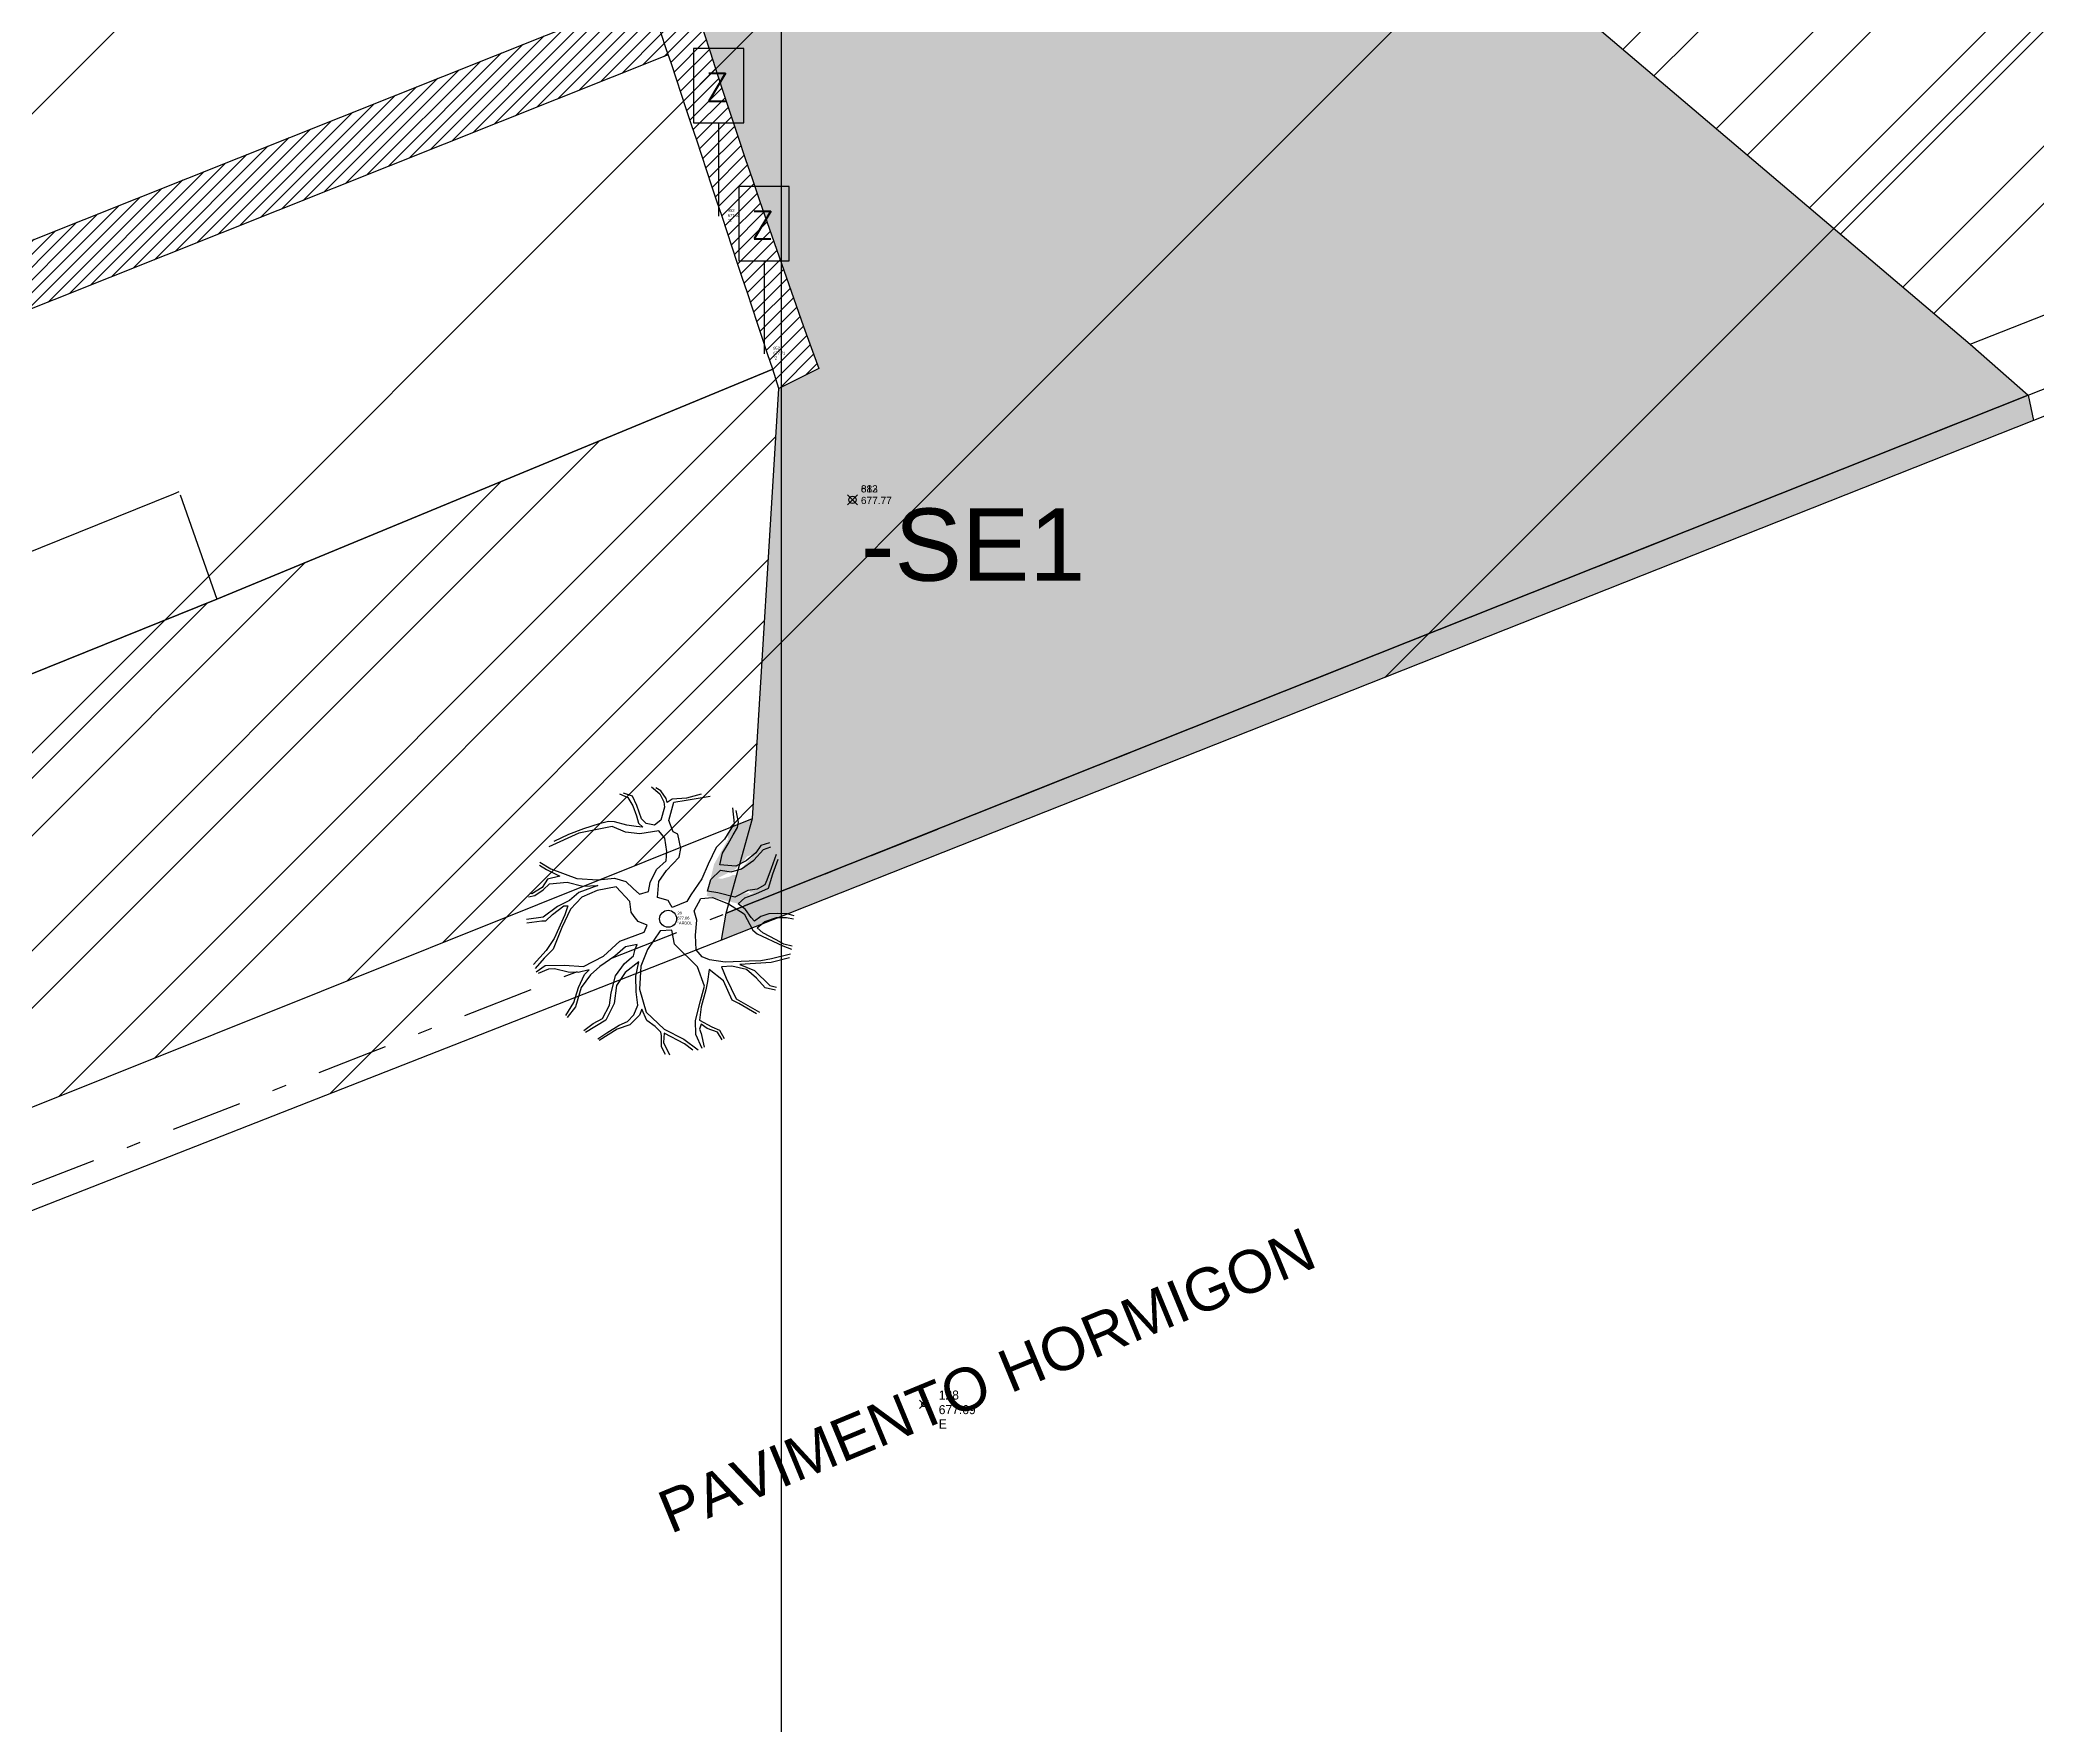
# Model space of a CAD drawing. Extents: x 352140 to 354978, y 6304672 to 6307963.
# Drawn here: x 352594.79 to 352608.82, y 6305451.52 to 6305463.35 of the extents above; entities that cross this region are included whole.
import ezdxf

# ---------------------------------------------------------------- set-up
doc = ezdxf.new("R2010")
doc.units = 0
doc.header["$PDMODE"] = 35
doc.header["$PDSIZE"] = 0.03
for name, pattern in [('DASHED', [19.05, 12.7, -6.35]), ('DIVIDE', [1.25, 0.5, -0.25, 0, -0.25, 0, -0.25]), ('JPG_DASHDOT', [1, 0.5, -0.25, 0, -0.25])]:
    doc.linetypes.add(name, pattern=pattern)
doc.layers.get('0').update_dxf_attribs({"linetype": 'CONTINUOUS'})
for name, color, linetype in [('0-LEVANTAMIENTO 2020.SEP', 252, 'CONTINUOUS'), ('02_Geo ext_Acotamiento', 7, 'CONTINUOUS'), ('1-coordenadas', 8, 'CONTINUOUS'), ('1-ESCALA', 252, 'CONTINUOUS'), ('1-LINEA DE CIERRO', 7, 'DIVIDE'), ('1-LINEA EXTERIOR EDIFICIO MADERAS', 252, 'CONTINUOUS'), ('1-MURO', 7, 'CONTINUOUS'), ('1-RADIER', 251, 'CONTINUOUS'), ('1-SOLERA REBAJADA', 7, 'CONTINUOUS'), ('1-VEREDA', 251, 'CONTINUOUS'), ('2-ACHURADO MURO', 9, 'CONTINUOUS'), ('2-ACHURADO RADIER', 9, 'CONTINUOUS'), ('2-ACHURADO VEREDA', 252, 'CONTINUOUS'), ('TOP-URB-SOLERAS', 2, 'JPG_DASHDOT'), ('V-NODE - 2013', 4, 'CONTINUOUS'), ('V-NODE-TEXT', 1, 'CONTINUOUS'), ('V-NODE-TEXT 2013', 2, 'CONTINUOUS'), ('V-NODE-TEXT4', 4, 'CONTINUOUS'), ('Z-ARBOL', 253, 'CONTINUOUS'), ('Z-Z', 253, 'CONTINUOUS')]:
    doc.layers.add(name, color=color, linetype=linetype)
doc.styles.add('A', font='arial.ttf', dxfattribs={"height": 2})
doc.styles.add('ROMANS', font='romans.shx', dxfattribs={"width": 0.75})
doc.dimstyles.new('Principal', dxfattribs={"dimscale": 0, "dimtxt": 2, "dimasz": 2, "dimexe": 1, "dimexo": 1, "dimtad": 1, "dimrnd": 0.05, "dimzin": 1, "dimtxsty": 'ROMANS', "dimcen": 2.5, "dimclrt": 2, "dimaunit": 2, "dimadec": 0, "dimazin": 0, "dimtfac": 1, "dimtmove": 0, "dimatfit": 3, "dimfxl": 1, "dimfxlon": 1, "dimarcsym": 0})
pattern_1 = [(45, (0, 0), (-0.04490128060535, 0.04490128060535), [])]

# ---------------------------------------------------------------- blocks, each defined once
blk = doc.blocks.new('COORDENADAS')
at = {"layer": '1-coordenadas'}
blk.add_line((420, -900.625), (420, -0.625), dxfattribs=at)
blk = doc.blocks.new('*U412', base_point=(352601.001, 6305453.762))
at = {"layer": 'V-NODE - 2013', "lineweight": -2}
blk.add_point((352601.001, 6305453.762), dxfattribs=at)
at = {"layer": 'V-NODE-TEXT 2013', "linetype": 'ByBlock', "char_height": 0.0635}
for s, insert, attachment_point in [('677.69', (352601.106, 6305453.757), 1), ('128', (352601.106, 6305453.795), 7), ('E', (352601.106, 6305453.656), 1)]:
    blk.add_mtext(s, dxfattribs=dict(at, insert=insert, attachment_point=attachment_point))
blk = doc.blocks.new('ARBOL')
at = {"layer": 'Z-ARBOL', "color": 9, "linetype": 'Continuous', "true_color": 0xbdbdbd}
for p, q in [((-1.403, 3.597), (-1.165, 3.491)), ((-1.029, 3.526), (-1.286, 3.62)), ((-1.165, 3.491), (-1.017, 3.252)), ((-0.902, 3.26), (-1.029, 3.526)), ((-0.477, 3.797), (-0.24, 3.601)), ((-0.207, 3.685), (-0.352, 3.773)), ((-0.24, 3.601), (-0.123, 3.368)), ((-0.057, 3.46), (-0.207, 3.685)), ((-0.029, 3.35), (-0.057, 3.46)), ((0.526, 3.47), (0.118, 3.442)), ((0.515, 3.412), (1.206, 3.526)), ((0.952, 3.585), (0.526, 3.47)), ((-1.017, 3.252), (-0.911, 2.96)), ((-0.911, 2.96), (-0.854, 2.754)), ((-0.767, 2.873), (-0.902, 3.26)), ((-0.104, 3.213), (-0.207, 2.841)), ((-0.123, 3.368), (-0.104, 3.213)), ((0.118, 3.442), (-0.029, 3.35)), ((0.016, 2.829), (0.166, 3.358)), ((0.166, 3.358), (0.515, 3.412)), ((1.849, 3.198), (1.905, 2.74)), ((2.025, 2.777), (1.962, 3.121)), ((-2.573, 2.463), (-3.436, 2.075)), ((-2.87, 2.43), (-3.296, 2.225)), ((-2.436, 2.588), (-2.87, 2.43)), ((-1.615, 2.657), (-2.573, 2.463)), ((-1.989, 2.729), (-2.436, 2.588)), ((-1.717, 2.798), (-1.989, 2.729)), ((-1.54, 2.794), (-1.717, 2.798)), ((-1.226, 2.493), (-1.615, 2.657)), ((-1.187, 2.697), (-1.54, 2.794)), ((-0.816, 2.445), (-1.226, 2.493)), ((-0.92, 2.661), (-1.187, 2.697)), ((-0.73, 2.639), (-0.92, 2.661)), ((-0.854, 2.754), (-0.73, 2.639)), ((-0.266, 2.536), (-0.816, 2.445)), ((-0.63, 2.741), (-0.767, 2.873)), ((-0.396, 2.696), (-0.63, 2.741)), ((-0.207, 2.841), (-0.396, 2.696)), ((-0.096, 2.323), (-0.266, 2.536)), ((-0.041, 1.935), (-0.096, 2.323)), ((0.148, 2.502), (0.016, 2.829)), ((0.28, 2.432), (0.148, 2.502)), ((0.364, 2.024), (0.28, 2.432)), ((1.905, 2.74), (1.627, 2.295)), ((1.729, 2.155), (1.875, 2.414)), ((1.875, 2.414), (1.998, 2.632)), ((1.998, 2.632), (2.025, 2.777)), ((-0.059, 1.667), (-0.041, 1.935)), ((-0.047, 1.394), (0.316, 1.777)), ((0.316, 1.777), (0.364, 2.024)), ((1.387, 2.055), (1.15, 1.572)), ((1.627, 2.295), (1.387, 2.055)), ((1.485, 1.554), (1.564, 1.885)), ((1.564, 1.885), (1.729, 2.155)), ((2.52, 1.899), (2.249, 1.664)), ((2.463, 1.684), (2.748, 1.991)), ((2.673, 2.111), (2.52, 1.899)), ((2.914, 2.185), (2.673, 2.111)), ((2.748, 1.991), (2.957, 2.072)), ((3.108, 1.847), (2.968, 1.452)), ((-3.7, 1.548), (-3.498, 1.419)), ((-3.69, 1.634), (-3.381, 1.442)), ((-3.498, 1.419), (-3.116, 1.225)), ((-3.116, 1.225), (-3.47, 1.143)), ((-3.381, 1.442), (-2.627, 1.162)), ((-2.627, 1.162), (-2.021, 1.122)), ((-2.021, 1.122), (-1.544, 1.167)), ((-1.544, 1.167), (-1.222, 1.075)), ((-0.517, 1.046), (-0.333, 1.418)), ((-0.333, 1.418), (-0.059, 1.667)), ((-0.27, 1.074), (-0.047, 1.394)), ((0.973, 1.154), (0.657, 0.687)), ((1.15, 1.572), (0.973, 1.154)), ((1.228, 1.135), (1.504, 1.399)), ((1.945, 1.511), (1.485, 1.554)), ((1.504, 1.399), (1.819, 1.354)), ((1.819, 1.354), (2.109, 1.435)), ((2.249, 1.664), (1.945, 1.511)), ((2.109, 1.435), (2.463, 1.684)), ((2.968, 1.452), (2.839, 1.115)), ((2.891, 0.879), (3.018, 1.291)), ((3.018, 1.291), (3.163, 1.716)), ((-4.02, 0.629), (-3.835, 0.669)), ((-3.923, 0.716), (-3.985, 0.728)), ((-3.63, 0.901), (-3.923, 0.716)), ((-3.835, 0.669), (-3.594, 0.834)), ((-3.47, 1.143), (-3.63, 0.901)), ((-3.594, 0.834), (-3.415, 1.011)), ((-3.415, 1.011), (-2.907, 1.05)), ((-2.907, 1.05), (-2.46, 0.935)), ((-2.574, 0.761), (-2.845, 0.526)), ((-2.487, 0.623), (-2.811, 0.278)), ((-2.02, 0.956), (-2.574, 0.761)), ((-2.048, 0.811), (-2.487, 0.623)), ((-2.46, 0.935), (-2.02, 0.956)), ((-1.495, 0.916), (-2.048, 0.811)), ((-1.107, 0.496), (-1.495, 0.916)), ((-1.222, 1.075), (-1.003, 0.868)), ((-1.003, 0.868), (-0.823, 0.713)), ((-0.823, 0.713), (-0.567, 0.785)), ((-0.567, 0.785), (-0.517, 1.046)), ((-0.309, 0.615), (-0.27, 1.074)), ((-0.003, 0.526), (-0.309, 0.615)), ((0.657, 0.687), (0.541, 0.498)), ((0.749, 0.232), (0.945, 0.586)), ((0.945, 0.586), (1.274, 0.614)), ((1.13, 0.793), (1.228, 1.135)), ((1.429, 0.75), (1.13, 0.793)), ((1.274, 0.614), (1.74, 0.435)), ((1.922, 0.626), (1.429, 0.75)), ((2.296, 0.811), (1.922, 0.626)), ((2.013, 0.428), (2.208, 0.602)), ((2.208, 0.602), (2.522, 0.723)), ((2.562, 0.851), (2.296, 0.811)), ((2.522, 0.723), (2.891, 0.879)), ((2.78, 0.975), (2.562, 0.851)), ((2.839, 1.115), (2.78, 0.975)), ((-3.598, 0.051), (-4.08, -0.022)), ((-3.185, 0.35), (-3.598, 0.051)), ((-3.521, -0.054), (-3.326, 0.12)), ((-3.326, 0.12), (-3.003, 0.375)), ((-2.972, 0.113), (-3.28, -0.567)), ((-2.845, 0.526), (-3.185, 0.35)), ((-2.811, 0.278), (-3.057, -0.248)), ((-3.003, 0.375), (-2.891, 0.369)), ((-2.891, 0.369), (-2.972, 0.113)), ((-1.069, 0.187), (-1.107, 0.496)), ((-0.979, 0.064), (-1.069, 0.187)), ((-0.861, -0.079), (-0.979, 0.064)), ((0.12, 0.322), (-0.003, 0.526)), ((0.541, 0.498), (0.12, 0.322)), ((0.826, -0.039), (0.749, 0.232)), ((1.74, 0.435), (2.184, 0.139)), ((2.225, 0.267), (2.013, 0.428)), ((2.184, 0.139), (2.434, -0.331)), ((2.391, 0.039), (2.225, 0.267)), ((2.484, -0.069), (2.391, 0.039)), ((2.67, 0.062), (2.484, -0.069)), ((2.895, 0.139), (2.67, 0.062)), ((2.788, -0.082), (3.118, 0.036)), ((3.155, 0.15), (2.895, 0.139)), ((3.118, 0.036), (3.409, 0.041)), ((3.428, 0.143), (3.155, 0.15)), ((3.409, 0.041), (3.612, 0.003)), ((3.628, 0.09), (3.428, 0.143)), ((-4.066, -0.115), (-3.635, -0.062)), ((-3.635, -0.062), (-3.521, -0.054)), ((-3.28, -0.567), (-3.508, -0.915)), ((-3.057, -0.248), (-3.307, -0.878)), ((-1.388, -0.641), (-0.693, -0.382)), ((-0.607, -0.187), (-0.861, -0.079)), ((-0.693, -0.382), (-0.607, -0.187)), ((-0.234, -0.349), (-0.595, -0.883)), ((0.11, -0.324), (-0.234, -0.349)), ((0.178, -0.729), (0.11, -0.324)), ((0.792, -0.47), (0.826, -0.039)), ((0.808, -0.895), (0.792, -0.47)), ((2.434, -0.331), (2.56, -0.43)), ((2.56, -0.264), (2.788, -0.082)), ((2.727, -0.401), (2.56, -0.264)), ((2.56, -0.43), (3.301, -0.782)), ((3.107, -0.61), (2.727, -0.401)), ((-3.508, -0.915), (-3.874, -1.313)), ((-3.565, -1.13), (-3.831, -1.435)), ((-3.307, -0.878), (-3.565, -1.13)), ((-2.433, -1.376), (-1.859, -1.079)), ((-1.537, -1.08), (-1.964, -1.376)), ((-1.859, -1.079), (-1.388, -0.641)), ((-1.226, -0.808), (-1.537, -1.08)), ((-1.253, -1.285), (-1, -1.062)), ((-0.89, -0.736), (-1.226, -0.808)), ((-1, -1.062), (-0.949, -0.876)), ((-0.949, -0.876), (-0.89, -0.736)), ((-0.595, -0.883), (-0.783, -1.36)), ((0.844, -1.384), (0.178, -0.729)), ((0.98, -1.093), (0.808, -0.895)), ((1.19, -1.179), (0.98, -1.093)), ((3.494, -1.121), (2.967, -1.261)), ((3.522, -1.022), (2.971, -1.156)), ((3.327, -0.727), (3.107, -0.61)), ((3.301, -0.782), (3.556, -0.877)), ((3.574, -0.789), (3.327, -0.727)), ((-3.796, -1.524), (-3.541, -1.346)), ((-3.449, -1.454), (-3.747, -1.578)), ((-3.541, -1.346), (-2.989, -1.331)), ((-3.269, -1.443), (-3.449, -1.454)), ((-2.882, -1.532), (-3.269, -1.443)), ((-2.989, -1.331), (-2.433, -1.376)), ((-2.593, -1.542), (-2.882, -1.532)), ((-2.273, -1.468), (-2.593, -1.542)), ((-2.581, -1.981), (-2.412, -1.607)), ((-2.235, -1.61), (-2.5, -1.982)), ((-2.412, -1.607), (-2.273, -1.468)), ((-1.964, -1.376), (-2.235, -1.61)), ((-1.64, -2.131), (-1.515, -1.642)), ((-1.515, -1.642), (-1.253, -1.285)), ((-1.237, -1.544), (-1.487, -1.919)), ((-0.841, -1.243), (-1.237, -1.544)), ((-0.934, -1.647), (-0.841, -1.243)), ((-0.924, -2.102), (-0.934, -1.647)), ((-0.783, -1.36), (-0.829, -2.029)), ((1.046, -1.935), (0.844, -1.384)), ((1.184, -1.464), (1.136, -1.801)), ((1.592, -1.783), (1.184, -1.464)), ((1.645, -1.25), (1.19, -1.179)), ((1.833, -1.361), (1.539, -1.381)), ((1.539, -1.381), (1.67, -1.707)), ((2.33, -1.215), (1.645, -1.25)), ((1.67, -1.707), (1.96, -2.305)), ((2.251, -1.456), (1.833, -1.361)), ((2.967, -1.261), (2.068, -1.316)), ((2.068, -1.316), (2.488, -1.486)), ((2.542, -1.708), (2.251, -1.456)), ((2.671, -1.205), (2.33, -1.215)), ((2.488, -1.486), (2.923, -1.916)), ((2.797, -1.983), (2.542, -1.708)), ((2.971, -1.156), (2.671, -1.205)), ((-2.711, -2.409), (-2.581, -1.981)), ((-2.5, -1.982), (-2.67, -2.537)), ((-1.691, -2.483), (-1.64, -2.131)), ((-1.487, -1.919), (-1.553, -2.434)), ((-0.869, -2.489), (-0.924, -2.102)), ((-0.829, -2.029), (-0.631, -2.685)), ((0.931, -2.365), (1.046, -1.935)), ((1.089, -2.048), (0.947, -2.534)), ((1.136, -1.801), (1.089, -2.048)), ((1.84, -2.342), (1.592, -1.783)), ((3.09, -2.053), (2.797, -1.983)), ((2.923, -1.916), (3.123, -1.969)), ((-2.944, -2.787), (-2.711, -2.409)), ((-2.67, -2.537), (-2.906, -2.839)), ((-2.163, -3.011), (-1.893, -2.866)), ((-1.893, -2.866), (-1.691, -2.483)), ((-1.553, -2.434), (-1.79, -2.916)), ((-1.168, -2.959), (-0.986, -2.768)), ((-0.825, -2.769), (-1.104, -3.047)), ((-0.986, -2.768), (-0.869, -2.489)), ((-0.76, -2.6), (-0.825, -2.769)), ((-0.614, -2.929), (-0.76, -2.6)), ((-0.631, -2.685), (-0.112, -3.176)), ((0.792, -2.926), (0.931, -2.365)), ((0.947, -2.534), (0.907, -2.918)), ((2.032, -2.439), (1.84, -2.342)), ((1.96, -2.305), (2.63, -2.689)), ((2.541, -2.732), (2.032, -2.439)), ((-2.428, -3.216), (-2.163, -3.011)), ((-1.79, -2.916), (-2.375, -3.272)), ((-2.023, -3.459), (-1.763, -3.283)), ((-1.468, -3.174), (-1.982, -3.498)), ((-1.763, -3.283), (-1.414, -3.063)), ((-1.104, -3.047), (-1.468, -3.174)), ((-1.414, -3.063), (-1.168, -2.959)), ((-0.371, -3.096), (-0.614, -2.929)), ((-0.209, -3.263), (-0.371, -3.096)), ((-0.194, -3.356), (-0.209, -3.263)), ((-0.193, -3.688), (-0.194, -3.356)), ((-0.118, -3.295), (-0.137, -3.563)), ((0.469, -3.603), (-0.118, -3.295)), ((-0.112, -3.176), (0.447, -3.464)), ((0.795, -3.334), (0.792, -2.926)), ((0.979, -3.736), (0.795, -3.334)), ((0.95, -3.032), (0.906, -3.174)), ((0.906, -3.174), (0.947, -3.302)), ((0.907, -2.918), (1.258, -3.106)), ((0.947, -3.302), (1.033, -3.696)), ((1.12, -3.155), (0.95, -3.032)), ((1.423, -3.258), (1.12, -3.155)), ((1.258, -3.106), (1.481, -3.209)), ((1.558, -3.479), (1.423, -3.258)), ((1.481, -3.209), (1.614, -3.445)), ((-0.073, -3.907), (-0.193, -3.688)), ((-0.137, -3.563), (0.039, -3.913)), ((0.447, -3.464), (0.866, -3.771)), ((0.709, -3.785), (0.469, -3.603))]:
    blk.add_line(p, q, dxfattribs=at)
at = {"layer": 'Z-ARBOL', "color": 9, "true_color": 0xbdbdbd}
blk.add_circle((0, 0), 0.245, dxfattribs=at)
blk = doc.blocks.new('*U721', base_point=(352599.204, 6305457.174))
at = {"layer": 'Z-ARBOL', "linetype": 'ByBlock', "lineweight": -2, "xscale": 0.2441400029806206, "yscale": 0.2441400029806206, "zscale": 0.2441400029806206}
blk.add_blockref('ARBOL', (352599.204, 6305457.174), dxfattribs=at)
at = {"layer": 'V-NODE-TEXT', "linetype": 'ByBlock', "char_height": 0.02}
for s, insert, attachment_point in [('26', (352599.269, 6305457.214), 4), ('677.86', (352599.269, 6305457.189), 1), ('°ARBOL', (352599.269, 6305457.144), 4)]:
    blk.add_mtext(s, dxfattribs=dict(at, insert=insert, attachment_point=attachment_point))
blk = doc.blocks.new('Z')
for p, q in [((0.81, 5.399), (-0.81, 5.399)), ((-0.81, 5.399), (-0.81, 3)), ((0.81, 3), (0.81, 5.399)), ((-0.81, 3), (0.81, 3)), ((0, 3), (0, 0))]:
    blk.add_line(p, q)
at = {"style": 'ROMANS'}
blk.add_text('Z', height=0.9, rotation=360, dxfattribs=at).set_placement((-0.437, 3.706))
blk = doc.blocks.new('*U750', base_point=(352599.878, 6305461.143))
at = {"layer": 'Z-Z', "linetype": 'ByBlock', "lineweight": -2, "xscale": 0.2179037244193388, "yscale": 0.2179037244193388, "zscale": 0.2179037244193388}
blk.add_blockref('Z', (352599.878, 6305461.143), dxfattribs=at)
at = {"layer": 'V-NODE-TEXT', "linetype": 'ByBlock', "char_height": 0.02}
for s, insert, attachment_point in [('952', (352599.943, 6305461.183), 4), ('677.71', (352599.943, 6305461.158), 1), ('°Z', (352599.943, 6305461.113), 4)]:
    blk.add_mtext(s, dxfattribs=dict(at, insert=insert, attachment_point=attachment_point))
blk = doc.blocks.new('*U751', base_point=(352599.559, 6305462.112))
at = {"layer": 'Z-Z', "linetype": 'ByBlock', "lineweight": -2, "xscale": 0.2179037244193388, "yscale": 0.2179037244193388, "zscale": 0.2179037244193388}
blk.add_blockref('Z', (352599.559, 6305462.112), dxfattribs=at)
at = {"layer": 'V-NODE-TEXT', "linetype": 'ByBlock', "char_height": 0.02}
for s, insert, attachment_point in [('953', (352599.624, 6305462.152), 4), ('677.63', (352599.624, 6305462.127), 1), ('°Z', (352599.624, 6305462.082), 4)]:
    blk.add_mtext(s, dxfattribs=dict(at, insert=insert, attachment_point=attachment_point))
blk = doc.blocks.new('*U808', base_point=(352600.5, 6305460.118))
at = {"layer": 'V-NODE-TEXT4', "lineweight": -2}
for p, q in [((352600.464, 6305460.082), (352600.536, 6305460.154)), ((352600.464, 6305460.154), (352600.536, 6305460.082))]:
    blk.add_line(p, q, dxfattribs=at)
blk.add_circle((352600.5, 6305460.118), 0.0254, dxfattribs=at)
at = {"layer": 'V-NODE-TEXT4', "linetype": 'ByBlock', "style": 'A'}
for s, insert, char_height, attachment_point in [('883', (352600.559, 6305460.169), 0.0508, 7), ('677.77', (352600.559, 6305460.139), 0.0508, 1), ('-SE1', (352600.559, 6305460.057), 0.508, 1)]:
    blk.add_mtext(s, dxfattribs=dict(at, insert=insert, char_height=char_height, attachment_point=attachment_point))
blk = doc.blocks.new('*U809', base_point=(352600.5, 6305460.118))
at = {"layer": 'V-NODE-TEXT4', "lineweight": -2}
for p, q in [((352600.464, 6305460.082), (352600.536, 6305460.154)), ((352600.464, 6305460.154), (352600.536, 6305460.082))]:
    blk.add_line(p, q, dxfattribs=at)
blk.add_circle((352600.5, 6305460.118), 0.0254, dxfattribs=at)
at = {"layer": 'V-NODE-TEXT4', "linetype": 'ByBlock', "style": 'A'}
for s, insert, char_height, attachment_point in [('612', (352600.559, 6305460.169), 0.0508, 7), ('677.77', (352600.559, 6305460.139), 0.0508, 1), ('-SE1', (352600.559, 6305460.057), 0.508, 1)]:
    blk.add_mtext(s, dxfattribs=dict(at, insert=insert, char_height=char_height, attachment_point=attachment_point))
blk = doc.blocks.new('*D1356')
at = {"layer": '02_Geo ext_Acotamiento', "color": 0, "lineweight": -2, "transparency": 16777216}
blk.add_line((352474.093, 6305972.205), (352473.119, 6305978.179), dxfattribs=at)
at = {"layer": '02_Geo ext_Acotamiento', "color": 0, "transparency": 16777216}
blk.add_solid([(352473.283, 6305978.206), (352472.954, 6305978.153), (352472.958, 6305979.166)], dxfattribs=at)
at = {"layer": '02_Geo ext_Acotamiento', "color": 2, "transparency": 16777216, "insert": (352474.582, 6305974.845), "char_height": 1, "attachment_point": 5, "rotation": 279.2575, "style": 'ROMANS'}
blk.add_mtext('R765,10', dxfattribs=at)

msp = doc.modelspace()

# ---------------------------------------------------------------- hatches: boundary and pattern name
at = {"layer": '0-LEVANTAMIENTO 2020.SEP'}
h = msp.add_hatch(dxfattribs=at)
h.set_pattern_fill('ANSI31', color=252)
h.paths.add_polyline_path([(352458.213, 6305401.216), (352452.503, 6305398.982), (352452.816, 6305399.28), (352452.609, 6305399.636), (352451.638, 6305400.227), (352457.678, 6305402.577), (352457.689, 6305402.79), (352457.683, 6305402.996), (352454.252, 6305411.685), (352450.931, 6305420.069), (352447.151, 6305429.404), (352442.008, 6305442.347), (352436.835, 6305455.304), (352430.757, 6305470.685), (352440.792, 6305475.07), (352451.682, 6305479.894), (352465.771, 6305486.18), (352480.216, 6305492.535), (352496.407, 6305499.712), (352513.657, 6305507.299), (352529.161, 6305514.161), (352541.959, 6305519.8), (352561.927, 6305528.675), (352571.449, 6305540.268), (352583.647, 6305555.178), (352598.213, 6305545.789), (352605.453, 6305541.805), (352602.222, 6305538.721), (352606.073, 6305535.813), (352608.645, 6305532.42), (352608.792, 6305532.234), (352608.857, 6305528.43), (352613.727, 6305525.092), (352613.927, 6305524.926), (352609.716, 6305517.616), (352604.317, 6305502.974), (352607.353, 6305483.644), (352606.958, 6305479.393), (352608.039, 6305476.818), (352609.065, 6305474.225), (352617.537, 6305468.424), (352618.346, 6305465.146), (352618.854, 6305464.849), (352618.951, 6305464.69), (352608.801, 6305460.676), (352599.579, 6305457.023), (352587.598, 6305452.326), (352574.209, 6305447), (352559.984, 6305441.387), (352541.368, 6305434.036), (352532.693, 6305430.631), (352523.045, 6305426.8), (352512.509, 6305422.629), (352503.01, 6305418.889), (352490.722, 6305414.053), (352481.682, 6305410.475), (352476.439, 6305408.401), (352468.05, 6305405.104)])
at = {"layer": '1-LINEA EXTERIOR EDIFICIO MADERAS'}
h = msp.add_hatch(dxfattribs=at)
h.set_pattern_fill('ANSI31', color=252, scale=0.5, angle=90)
h.paths.add_polyline_path([(352509.254, 6305464.349), (352489.235, 6305457.311, 0.006593), (352483.626, 6305455.312, 0.225672), (352479.522, 6305451.091, 0.369359), (352482.833, 6305442.806, 0.105621), (352487.097, 6305441.999), (352494.78, 6305441.975, 0.022709), (352512.986, 6305443.076, 0.009245), (352519.629, 6305443.906, 0.008069), (352526.96, 6305445.081, 0.00776), (352532.19, 6305446.09, 0.003168), (352537.058, 6305447.14, 0.018522), (352547.928, 6305449.983, -0.000433), (352550.887, 6305450.916, 0.02483), (352567.437, 6305456.785, 0.024648), (352573.151, 6305459.473, 0.065043), (352578.117, 6305463.01, 0.03227), (352582.068, 6305467.188, 0.06625), (352589.221, 6305481.458, 0.027642), (352596.216, 6305502.437, 0.013828), (352598.79, 6305513.005, 0.018853), (352600.543, 6305523.006, 0.159831), (352600.113, 6305525.357, 0.093527), (352598.113, 6305527.807, 0.380747), (352588.95, 6305527.551), (352586.878, 6305524.749), (352584.88, 6305521.705), (352583.088, 6305518.971), (352579.481, 6305513.484), (352576.46, 6305508.881), (352569.643, 6305498.477), (352565.382, 6305491.97), (352560.315, 6305485.388), (352555.754, 6305481.548), (352539.433, 6305474.882), (352517.803, 6305467.362)])
at = {"layer": '1-SOLERA REBAJADA'}
h = msp.add_hatch(color=256, dxfattribs=at)
h.dxf.hatch_style = 1
h.paths.add_polyline_path([(352608.764, 6305460.854), (352608.801, 6305460.676), (352599.579, 6305457.023), (352599.612, 6305457.213)])
at = {"layer": '2-ACHURADO MURO'}
h = msp.add_hatch(dxfattribs=at)
h.set_pattern_fill('ANSI31', color=256, scale=0.02)
h.set_pattern_definition(pattern_1)
edge = h.paths.add_edge_path()
edge.add_arc((344661.85, 6302825.394), 8364.202, 18.3674399, 18.3922061)
edge.add_arc((352695.997, 6305489.995), 100.495, 185.19876, 194.71567, ccw=False)
edge.add_arc((352673.639, 6305485.801), 77.878, 170.45979, 183.61657, ccw=False)
edge.add_arc((352705.887, 6305474.938), 111.61, 159.20617, 167.70266, ccw=False)
edge.add_line((352601.547, 6305514.56), (352605.592, 6305523.604))
edge.add_line((352605.592, 6305523.604), (352603.34, 6305524.862))
edge.add_line((352603.34, 6305524.862), (352594.96, 6305529.443))
edge.add_line((352594.96, 6305529.443), (352595.066, 6305529.636))
edge.add_line((352595.066, 6305529.636), (352603.446, 6305525.055))
edge.add_line((352603.446, 6305525.055), (352605.944, 6305523.66))
edge.add_line((352605.944, 6305523.66), (352601.77, 6305514.429))
edge.add_line((352601.77, 6305514.429), (352598.743, 6305505.085))
edge.add_arc((352651.907, 6305488.119), 55.806, 162.3005, 177.465)
edge.add_arc((352670.896, 6305486.044), 74.878, 176.52198, 191.8431)
edge.add_arc((352658.022, 6305482.114), 61.483, 190.72048, 200.04418)
edge.add_line((352600.263, 6305461.041), (352599.983, 6305460.901))
edge.add_line((352599.983, 6305460.901), (352599.939, 6305461.036))
h = msp.add_hatch(dxfattribs=at)
h.set_pattern_fill('ANSI31', color=256, scale=0.02)
h.set_pattern_definition(pattern_1)
h.paths.add_polyline_path([(352570.127, 6305460.95, 0.077461), (352573.772, 6305461.139, 0.1474), (352577.629, 6305463.242, 0.075621), (352585.753, 6305474.432), (352585.398, 6305474.616, -0.075621), (352577.344, 6305463.523, -0.1474), (352573.69, 6305461.531, -0.07792), (352570.148, 6305461.35, 0.047976), (352569.972, 6305461.351, -0.182302), (352567.584, 6305462.442), (352565.452, 6305464.482), (352565.307, 6305464.33), (352567.765, 6305461.978), (352571.43, 6305456.525), (352572.974, 6305454.519, 0.226316), (352574.993, 6305453.567), (352584.314, 6305457.281), (352591.826, 6305460.311), (352591.829, 6305460.305), (352599.205, 6305463.245, 0.000013), (352599.064, 6305463.669), (352576.729, 6305454.766), (352575.547, 6305454.249, -0.302334), (352573.439, 6305454.899), (352572.008, 6305456.758), (352569.57, 6305460.251, -0.560443)])
at = {"layer": '2-ACHURADO RADIER'}
h = msp.add_hatch(color=256, dxfattribs=at)
h.dxf.hatch_style = 1
h.paths.add_polyline_path([(352613.727, 6305525.092), (352607.006, 6305529.698), (352606.856, 6305529.485), (352606.807, 6305529.517), (352606.159, 6305528.504), (352606.024, 6305528.293), (352605.474, 6305528.645), (352603.446, 6305525.055), (352605.944, 6305523.66), (352601.77, 6305514.429), (352598.743, 6305505.085, 0.066264), (352596.156, 6305490.587, 0.066951), (352597.612, 6305470.677, 0.040705), (352600.263, 6305461.041), (352599.983, 6305460.901), (352599.796, 6305457.878), (352599.647, 6305457.818), (352599.62, 6305457.775), (352599.627, 6305457.735), (352599.527, 6305457.558), (352599.474, 6305457.336), (352599.748, 6305457.267), (352608.764, 6305460.854), (352608.355, 6305461.211), (352605.764, 6305463.41), (352603.505, 6305471.819, -0.054417), (352602.004, 6305486.991, -0.06575), (352604.317, 6305502.974, -0.044792), (352609.716, 6305517.616, -0.024826)])
h.paths.add_polyline_path([(352599.873, 6305457.625), (352599.82, 6305457.475), (352599.769, 6305457.342), (352599.8, 6305457.355), (352599.802, 6305457.36), (352599.736, 6305457.351), (352599.781, 6305457.376), (352599.793, 6305457.405), (352599.82, 6305457.475), (352599.873, 6305457.625), (352599.774, 6305457.587), (352599.676, 6305457.481), (352599.658, 6305457.483), (352599.642, 6305457.472), (352599.581, 6305457.455), (352599.552, 6305457.459), (352599.671, 6305457.519), (352599.727, 6305457.568), (352599.759, 6305457.612), (352599.813, 6305457.629), (352599.774, 6305457.587)], flags=16)
at = {"layer": '2-ACHURADO VEREDA'}
h = msp.add_hatch(dxfattribs=at)
h.set_pattern_fill('ANSI32', color=256, scale=0.09)
h.paths.add_polyline_path([(352778.513, 6305530.641), (352778.682, 6305530.165, 0.30076), (352781.877, 6305535.88), (352781.417, 6305539.545), (352780.967, 6305539.483), (352779.696, 6305548.344), (352778.207, 6305548.171), (352779.429, 6305539.404), (352778.4, 6305538.745), (352779.051, 6305534.166), (352777.12, 6305533.349), (352776.949, 6305533.635), (352767.175, 6305529.661), (352757.695, 6305525.376), (352748.002, 6305520.893), (352737.888, 6305516.144), (352730.032, 6305512.591), (352725.232, 6305511.131), (352711.741, 6305505.751), (352701.822, 6305501.812), (352688.808, 6305496.674), (352675.378, 6305491.326), (352662.77, 6305486.309), (352650.76, 6305481.531), (352641.08, 6305477.675), (352632.611, 6305474.335), (352623.668, 6305470.801), (352617.537, 6305468.424), (352605.764, 6305463.41), (352608.355, 6305461.211), (352618.346, 6305465.146), (352624.871, 6305467.668), (352633.825, 6305471.211), (352642.415, 6305474.593), (352652.307, 6305478.512), (352664.168, 6305483.169), (352676.565, 6305488.051), (352690.331, 6305493.466), (352703.095, 6305498.55), (352713.345, 6305502.582), (352726.41, 6305507.725), (352731.324, 6305509.731), (352740.236, 6305513.341), (352747.826, 6305516.788), (352758.93, 6305522.123), (352768.406, 6305526.356)])
h = msp.add_hatch(dxfattribs=at)
h.set_pattern_fill('ANSI32', color=256, scale=0.09)
edge = h.paths.add_edge_path()
edge.add_line((352494.157, 6305418.53), (352488.941, 6305416.427))
edge.add_line((352488.941, 6305416.427), (352489.942, 6305414.484))
edge.add_arc((352490.824, 6305415.746), 1.539, 235.046, 265.5321)
edge.add_line((352490.704, 6305414.211), (352494.697, 6305415.812))
edge.add_line((352494.697, 6305415.812), (352494.552, 6305416.257))
edge.add_line((352494.552, 6305416.257), (352502.709, 6305419.494))
edge.add_line((352502.709, 6305419.494), (352512.363, 6305423.326))
edge.add_line((352512.363, 6305423.326), (352522.849, 6305427.501))
edge.add_line((352522.849, 6305427.501), (352532.385, 6305431.239))
edge.add_line((352532.385, 6305431.239), (352541.168, 6305434.704))
edge.add_line((352541.168, 6305434.704), (352560.355, 6305442.352))
edge.add_line((352560.355, 6305442.352), (352574.057, 6305447.661))
edge.add_line((352574.057, 6305447.661), (352586.18, 6305452.427))
edge.add_line((352586.18, 6305452.427), (352599.796, 6305457.878))
edge.add_line((352599.796, 6305457.878), (352599.983, 6305460.901))
edge.add_line((352599.983, 6305460.901), (352599.939, 6305461.036))
edge.add_line((352599.939, 6305461.036), (352596.032, 6305459.42))
edge.add_line((352596.032, 6305459.42), (352585.207, 6305455.053))
edge.add_line((352585.207, 6305455.053), (352572.313, 6305449.916))
edge.add_line((352572.313, 6305449.916), (352559.381, 6305444.752))
edge.add_line((352559.381, 6305444.752), (352540.705, 6305437.224))
edge.add_line((352540.705, 6305437.224), (352531.498, 6305433.526))
edge.add_line((352531.498, 6305433.526), (352522.742, 6305429.978))
edge.add_line((352522.742, 6305429.978), (352511.784, 6305425.587))
edge.add_line((352511.784, 6305425.587), (352506.646, 6305423.549))
edge.add_line((352506.646, 6305423.549), (352502.028, 6305421.704))
edge.add_line((352502.028, 6305421.704), (352494.812, 6305418.794))
edge.add_line((352494.812, 6305418.794), (352495.181, 6305417.883))
edge.add_line((352495.181, 6305417.883), (352494.537, 6305417.593))
edge.add_line((352494.537, 6305417.593), (352494.157, 6305418.53))

# ---------------------------------------------------------------- linework, layer by layer
at = {"layer": '0-LEVANTAMIENTO 2020.SEP', "flags": 128}
msp.add_lwpolyline([(352583.647, 6305555.178), (352598.213, 6305545.789), (352605.453, 6305541.805), (352602.222, 6305538.721), (352606.073, 6305535.813), (352608.645, 6305532.42), (352608.792, 6305532.234), (352608.857, 6305528.43), (352613.727, 6305525.092), (352613.927, 6305524.926), (352609.716, 6305517.616), (352604.317, 6305502.974), (352607.353, 6305483.644), (352606.958, 6305479.393), (352608.039, 6305476.818), (352609.065, 6305474.225), (352617.537, 6305468.424), (352618.346, 6305465.146), (352618.854, 6305464.849), (352618.951, 6305464.69), (352608.801, 6305460.676), (352599.579, 6305457.023), (352587.598, 6305452.326)], dxfattribs=at)
at = {"layer": '1-ESCALA', "flags": 128}
for points in [[(352540.705, 6305437.224), (352559.381, 6305444.752), (352572.313, 6305449.916), (352585.207, 6305455.053), (352596.032, 6305459.42), (352599.939, 6305461.036)], [(352543.69, 6305439.29), (352559.083, 6305445.494), (352572.016, 6305450.659), (352584.909, 6305455.796), (352595.729, 6305460.161), (352595.766, 6305460.176)], [(352595.774, 6305460.154), (352596.032, 6305459.42)]]:
    msp.add_lwpolyline(points, dxfattribs=at)
at = {"layer": '1-MURO'}
msp.add_line((352599.205, 6305463.245), (352591.829, 6305460.305), dxfattribs=at)
at = {"layer": '1-MURO', "flags": 128}
msp.add_lwpolyline([(352599.939, 6305461.036, 0.000108), (352598.799, 6305464.467, -0.041549), (352595.916, 6305480.889, -0.05747), (352596.838, 6305498.709, -0.03709), (352601.547, 6305514.56), (352605.592, 6305523.604), (352603.34, 6305524.862), (352594.96, 6305529.443), (352595.066, 6305529.636), (352603.446, 6305525.055), (352605.944, 6305523.66), (352601.77, 6305514.429), (352598.743, 6305505.085, 0.066264), (352596.156, 6305490.587, 0.066951), (352597.612, 6305470.677, 0.040705), (352600.263, 6305461.041), (352599.983, 6305460.901)], format="xyb", close=True, dxfattribs=at)
msp.add_lwpolyline([(352599.064, 6305463.669), (352576.729, 6305454.766), (352575.547, 6305454.249, -0.302334), (352573.439, 6305454.899), (352572.008, 6305456.758), (352569.57, 6305460.251, -0.546974), (352570.106, 6305460.952, 0.07792), (352573.772, 6305461.139, 0.1474), (352577.629, 6305463.242, 0.075621), (352585.753, 6305474.432)], format="xyb", dxfattribs=at)
at = {"layer": '1-RADIER'}
for p, q in [((352605.764, 6305463.41), (352608.355, 6305461.211)), ((352608.355, 6305461.211), (352608.764, 6305460.854)), ((352599.796, 6305457.878), (352599.983, 6305460.901)), ((352608.764, 6305460.854), (352599.612, 6305457.213)), ((352599.612, 6305457.213), (352599.796, 6305457.878))]:
    msp.add_line(p, q, dxfattribs=at)
at = {"layer": '1-SOLERA REBAJADA', "flags": 128}
msp.add_lwpolyline([(352608.764, 6305460.854), (352608.801, 6305460.676), (352599.579, 6305457.023), (352599.612, 6305457.213), (352608.764, 6305460.854)], dxfattribs=at)
at = {"layer": '1-VEREDA', "flags": 128}
msp.add_lwpolyline([(352650.76, 6305481.531), (352641.08, 6305477.675), (352632.611, 6305474.335), (352623.668, 6305470.801), (352617.537, 6305468.424), (352605.764, 6305463.41), (352608.355, 6305461.211), (352618.346, 6305465.146), (352624.871, 6305467.668), (352633.825, 6305471.211), (352642.415, 6305474.593), (352652.307, 6305478.512)], dxfattribs=at)
at = {"layer": '1-VEREDA'}
msp.add_lwpolyline([(352586.18, 6305452.427), (352599.796, 6305457.878), (352599.983, 6305460.901), (352599.939, 6305461.036), (352596.032, 6305459.42), (352585.207, 6305455.053)], dxfattribs=at)
at = {"layer": 'TOP-URB-SOLERAS'}
for p, q in [((352608.764, 6305460.854), (352618.854, 6305464.849)), ((352599.612, 6305457.213), (352608.764, 6305460.854)), ((352587.53, 6305452.492), (352599.612, 6305457.213))]:
    msp.add_line(p, q, dxfattribs=at)

# ---------------------------------------------------------------- block references
at = {"color": 252, "linetype": 'DASHED'}
msp.add_blockref('COORDENADAS', (352180, 6306200.625), dxfattribs=at)
for name, p in [('*U808', (352600.5, 6305460.118)), ('*U809', (352600.5, 6305460.118)), ('*U412', (352601.001, 6305453.762))]:
    msp.add_blockref(name, p)
at = {"layer": 'Z-ARBOL'}
msp.add_blockref('*U721', (352599.204, 6305457.174), dxfattribs=at)
at = {"layer": 'Z-Z'}
for name, p in [('*U751', (352599.559, 6305462.112)), ('*U750', (352599.878, 6305461.143))]:
    msp.add_blockref(name, p, dxfattribs=at)

# ---------------------------------------------------------------- texts
at = {"layer": '1-LINEA DE CIERRO', "style": 'A'}
msp.add_text('PAVIMENTO HORMIGON', height=0.3, rotation=22.4645, dxfattribs=at).set_placement((352599.22, 6305452.85))

# ---------------------------------------------------------------- dimensions: what is measured, and where the dimension line sits
at = {"layer": '02_Geo ext_Acotamiento'}
dim = msp.add_radius_dim(center=(352596.042, 6305224.025), mpoint=(352472.958, 6305979.166), dimstyle='Principal', override={"dimscale": 0, "dimaunit": 0, "dimfxl": 0.22, "dimarcsym": 1}, dxfattribs=at)
dim.commit()
dim.dimension.update_dxf_attribs({"geometry": '*D1356', "text_midpoint": (352473.686, 6305974.698), "dimtype": 164})

doc.saveas('drawing.dxf')
